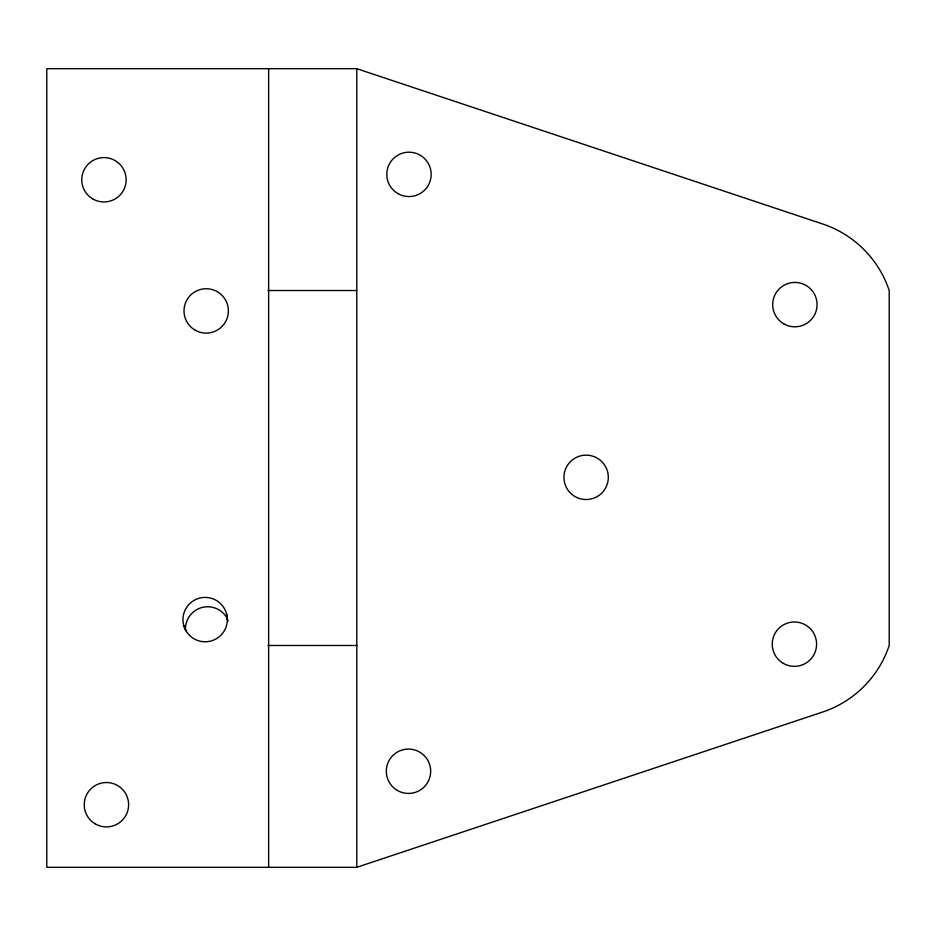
<?xml version="1.0" encoding="UTF-8"?>
<svg xmlns="http://www.w3.org/2000/svg" width="936" height="936" viewBox="0 0 936 936"><rect width="100%" height="100%" fill="white"/><g stroke="black" fill="none" stroke-linecap="round" stroke-linejoin="round"><path stroke-width="1.4" d="M356.768 867.321L822.65 712.039A105.23 105.23 0 0 0 889.2 645.477L889.2 290.523A105.23 105.23 0 0 0 822.65 223.961L356.768 68.679L46.8 68.679L46.8 867.321L356.768 867.321L356.768 68.679M268.024 290.523L356.768 290.523M268.024 645.477L357.388 645.477M228.15 620.919L226.875 617.854A22.183 22.183 0 0 0 185.48 628.945L185.597 629.905M183.713 625.342L185.925 630.688M226.57 613.852L227.331 619.597A22.183 22.183 0 0 1 194.044 638.808A22.183 22.183 0 0 1 194.044 600.385A22.183 22.183 0 0 1 227.331 619.597M268.644 68.679L268.644 867.321M397.894 193.588A22.183 22.183 0 0 0 431.168 174.365A22.183 22.183 0 0 0 397.894 155.154A22.183 22.183 0 0 0 397.894 193.588M783.783 323.833A22.183 22.183 0 0 0 817.058 304.621A22.183 22.183 0 0 0 783.783 285.398A22.183 22.183 0 0 0 783.783 323.833M783.315 663.378A22.183 22.183 0 0 0 816.59 644.167A22.183 22.183 0 0 0 783.315 624.955A22.183 22.183 0 0 0 783.315 663.378M575.043 496.56A22.183 22.183 0 0 0 608.318 477.348A22.183 22.183 0 0 0 575.043 458.125A22.183 22.183 0 0 0 575.043 496.56M397.402 790.464A22.183 22.183 0 0 0 430.677 771.252A22.183 22.183 0 0 0 397.402 752.041A22.183 22.183 0 0 0 397.402 790.464M95.332 823.926A22.183 22.183 0 0 0 128.618 804.703A22.183 22.183 0 0 0 95.332 785.491A22.183 22.183 0 0 0 95.332 823.926M195.109 330.139A22.183 22.183 0 0 0 228.384 310.916A22.183 22.183 0 0 0 195.109 291.704A22.183 22.183 0 0 0 195.109 330.139M92.863 198.982A22.183 22.183 0 0 0 126.138 179.77A22.183 22.183 0 0 0 92.863 160.559A22.183 22.183 0 0 0 92.863 198.982"/></g></svg>
